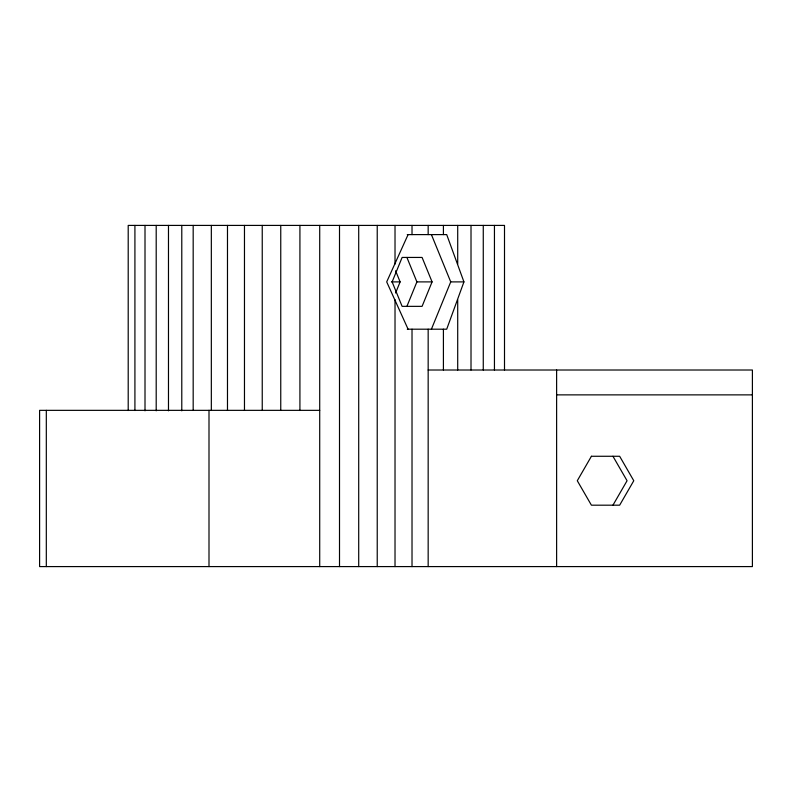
<?xml version="1.0" encoding="UTF-8"?>
<svg xmlns="http://www.w3.org/2000/svg" width="792" height="792" viewBox="0 0 792 792"><rect width="100%" height="100%" fill="white"/><g stroke="black" fill="none" stroke-linecap="round" stroke-linejoin="round"><path stroke-width="1.19" d="M407.276 329.195L446.708 329.195L463.934 281.893L446.708 234.6L407.276 234.6M395.584 293.01L400.118 281.893L395.584 270.775M406.91 306.356L416.899 281.893L406.91 257.44M432.076 281.893L422.087 306.356L402.118 306.356L392.129 281.893L402.118 257.44L422.087 257.44L432.076 281.893L416.899 281.893M431.412 329.195L450.727 281.893L431.412 234.6M408.088 329.195L386.694 281.893L408.088 234.6M612.949 505.187L627.066 480.734L612.949 456.271M391.486 281.893L400.118 281.893M450.727 281.893L463.934 281.893M428.165 370.012L752.4 370.012L752.4 566.587L39.6 566.587L39.6 410.345L319.711 410.345M556.618 394.871L752.4 394.871M556.618 370.012L556.618 566.587M504.504 370.012L504.504 225.413L128.205 225.413L128.205 410.523M494.446 225.413L494.446 370.012M483.268 225.413L483.268 370.012M471.012 225.413L471.012 370.012M457.707 225.413L457.707 264.082M457.707 299.713L457.707 370.012M443.411 225.413L443.411 234.6M443.411 329.195L443.411 370.012M428.165 225.413L428.165 234.6M428.165 329.195L428.165 566.587M412.018 225.413L412.018 234.6M412.018 329.195L412.018 566.587M395.02 225.413L395.02 264.082M395.02 299.713L395.02 566.587M377.23 225.413L377.23 566.587M358.707 225.413L358.707 566.587M339.511 225.413L339.511 566.587M319.711 225.413L319.711 566.587M299.921 225.413L299.921 410.345M280.754 225.413L280.754 410.345M262.241 225.413L262.241 410.345M244.471 225.413L244.471 410.345M227.482 225.413L227.482 410.345M211.335 225.413L211.335 410.345M208.999 410.345L208.999 566.587M193.179 225.413L193.179 410.345M181.784 225.413L181.784 410.83M168.478 225.413L168.478 410.83M156.202 225.413L156.202 410.83M145.005 225.413L145.005 410.83M134.917 225.413L134.917 410.523M46.312 410.345L46.312 566.587M591.416 456.271L577.289 480.734L591.416 505.187L619.651 505.187L633.778 480.734L619.651 456.271L591.416 456.271"/></g></svg>
